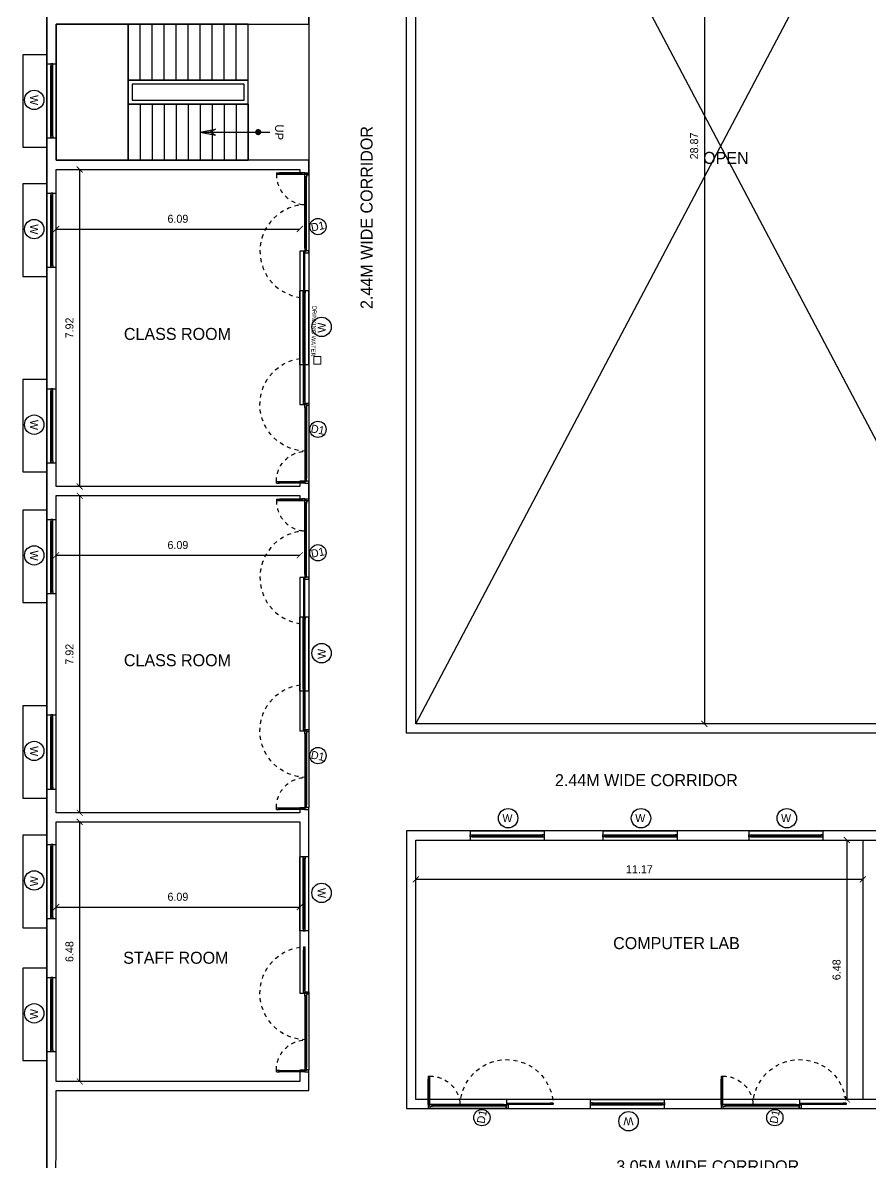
# Model space of a CAD drawing. Header units: metres. Extents: x 6102560 to 6120122, y -6664095 to -6659794.
# Drawn here: x 6102599.69 to 6102620.86, y -6659926.08 to -6659897.62 of the extents above; entities that cross this region are included whole.
import ezdxf

# ---------------------------------------------------------------- set-up
doc = ezdxf.new("R2010")
doc.units = ezdxf.units.M
doc.header["$LTSCALE"] = 500
doc.header["$MEASUREMENT"] = 0
for name, pattern in [('DASHED2', [0.375, 0.25, -0.125]), ('HIDDEN', [0.375, 0.25, -0.125]), ('PHANTOM2', [1.25, 0.625, -0.125, 0.125, -0.125, 0.125, -0.125])]:
    doc.linetypes.add(name, pattern=pattern)
doc.layers.get('0').update_dxf_attribs({"linetype": 'CONTINUOUS'})
doc.layers.get('Defpoints').update_dxf_attribs({"linetype": 'CONTINUOUS'})
for name, color, linetype in [('above', 250, 'DASHED2'), ('BLK_1_FLR_1_BLT_UP_AREA', 26, 'CONTINUOUS'), ('BLK_1_FLR_1_BLT_UP_AREA_DEDUCT', 26, 'CONTINUOUS'), ('BLK_1_FLR_1_CARPET_AREA', 10, 'CONTINUOUS'), ('BLK_1_FLR_1_CHAJJA', 6, 'CONTINUOUS'), ('BLK_1_FLR_1_REGULAR_ROOM_1', 117, 'CONTINUOUS'), ('BLK_1_LVL_1_BLDG_FOOT_PRINT', 1, 'CONTINUOUS'), ('DIM', 205, 'CONTINUOUS'), ('DOOR', 252, 'CONTINUOUS'), ('DOORTEXT', 13, 'CONTINUOUS'), ('ED', 30, 'CONTINUOUS'), ('FURN1', 252, 'CONTINUOUS'), ('FURNITURE', 252, 'CONTINUOUS'), ('FURNITURES', 252, 'CONTINUOUS'), ('TEXT', 4, 'CONTINUOUS'), ('W-SCH', 205, 'CONTINUOUS'), ('wall', 125, 'CONTINUOUS'), ('wall1', 125, 'CONTINUOUS'), ('WINDOWS', 252, 'CONTINUOUS')]:
    doc.layers.add(name, color=color, linetype=linetype)
doc.layers.add('BLK_1_FLR_0_DRINKING_WATER', color=7, linetype='CONTINUOUS', lineweight=5)
doc.styles.add('RM', font='GOTHIC.TTF')
doc.styles.add('S2', font='GOTHIC.TTF')
doc.styles.add('USA TEXT', font='GOTHIC.TTF')
doc.dimstyles.new('1-100-ED', dxfattribs={"dimtxt": 0.2, "dimasz": 0.15, "dimexe": 0.18, "dimexo": 0.0625, "dimgap": 0.15, "dimtad": 1, "dimzin": 0, "dimdsep": 46, "dimtxsty": 'USA TEXT', "dimblk": 'ARCHTICK', "dimcen": 0.1, "dimse1": 1, "dimse2": 1, "dimclrd": 256, "dimclrt": 256, "dimadec": 0, "dimazin": 0, "dimtfac": 1, "dimtofl": 0, "dimtmove": 0, "dimatfit": 3, "dimldrblk": 'ARCHTICK', "dimfxl": 0, "dimtolj": 1, "dimtzin": 0, "dimarcsym": 0})

# ---------------------------------------------------------------- blocks, each defined once
blk = doc.blocks.new('A$C62665808')
at = {"layer": 'FURNITURES', "color": 233}
for p, q in [((512, 100), (437, 100)), ((450, 62), (512, 62)), ((500, 78), (500, 84)), ((512, 84), (500, 84)), ((512, 78), (500, 78)), ((512, 84), (512, 100)), ((512, 62), (512, 78)), ((2288, 84), (2288, 100)), ((2288, 100), (2363, 100)), ((2288, 84), (2300, 84)), ((2288, 62), (2288, 78)), ((2288, 78), (2300, 78)), ((2350, 62), (2288, 62)), ((2300, 78), (2300, 84))]:
    blk.add_line(p, q, dxfattribs=at)
at = {"layer": 'FURNITURES', "color": 250}
for p, q in [((512, 100), (2288, 100)), ((512, 84), (2300, 84)), ((512, 78), (2300, 78)), ((512, 62), (2288, 62))]:
    blk.add_line(p, q, dxfattribs=at)
at = {"layer": 'FURNITURES', "color": 250, "linetype": 'HIDDEN', "ltscale": 0.5}
for centre, radius, start, end in [((437, 62), 1163, 359.9985, 178.1522), ((2350, 62), 750, 89.1025, 179.9987)]:
    blk.add_arc(centre, radius, start, end, dxfattribs=at)
at = {"layer": 'wall', "color": 7}
for p, q in [((2362, 812), (2362, 737)), ((2399, 812), (2362, 812)), ((2377, 737), (2362, 737)), ((2362, 737), (2363, 175)), ((2378, 175), (2377, 750)), ((2384, 750), (2377, 750)), ((2377, 737), (2377, 750)), ((2384, 175), (2384, 750)), ((2384, 737), (2384, 750)), ((2399, 737), (2384, 737)), ((2399, 812), (2399, 737)), ((2400, 175), (2399, 737)), ((-725, 137), (-650, 137)), ((-725, 137), (-725, 100)), ((-725, 100), (-650, 100)), ((363, 122), (-662, 122)), ((-662, 122), (-662, 116)), ((-650, 122), (-662, 122)), ((363, 116), (-662, 116)), ((-650, 116), (-662, 116)), ((-650, 137), (-650, 122)), ((363, 137), (-650, 137)), ((-650, 116), (-650, 100)), ((-650, 100), (363, 100)), ((437, 137), (363, 137)), ((363, 137), (363, 122)), ((363, 122), (375, 122)), ((363, 116), (363, 100)), ((363, 116), (375, 116)), ((363, 100), (437, 100)), ((375, 122), (375, 116)), ((437, 137), (437, 100)), ((437, 62), (437, 100)), ((437, 62), (450, 62)), ((2363, 62), (2350, 62)), ((2378, 175), (2363, 175)), ((2363, 175), (2363, 100)), ((2363, 62), (2363, 100)), ((2400, 100), (2363, 100)), ((2378, 175), (2378, 162)), ((2384, 162), (2378, 162)), ((2400, 175), (2384, 175)), ((2384, 175), (2384, 162)), ((2400, 100), (2400, 175))]:
    blk.add_line(p, q, dxfattribs=at)
for points in [[(437, 100), (400, 100), (400, 0), (450, 0), (450, 62)], [(2363, 100), (2400, 100), (2400, 0), (2350, 0), (2350, 62)]]:
    blk.add_lwpolyline(points, dxfattribs=at)
blk = doc.blocks.new('_ArchTick')
at = {"color": 0, "linetype": 'ByBlock', "const_width": 0.15}
blk.add_lwpolyline([(-0.5, -0.5), (0.5, 0.5)], dxfattribs=at)
blk = doc.blocks.new('*D89')
at = {"layer": 'Defpoints', "color": 0}
for p in [(6102600.52, -6659902.235), (6102606.609, -6659902.235), (6102606.609, -6659902.772)]:
    blk.add_point(p, dxfattribs=at)
at = {"layer": 'ED', "linetype": 'PHANTOM2', "lineweight": -2}
blk.add_line((6102600.52, -6659902.772), (6102606.609, -6659902.772), dxfattribs=at)
at = {"layer": 'ED', "lineweight": -2, "xscale": 0.15, "yscale": 0.15, "zscale": 0.15, "rotation": 180}
blk.add_blockref('_ArchTick', (6102600.52, -6659902.772), dxfattribs=at)
at = {"layer": 'ED', "lineweight": -2, "xscale": 0.15, "yscale": 0.15, "zscale": 0.15}
blk.add_blockref('_ArchTick', (6102606.609, -6659902.772), dxfattribs=at)
at = {"layer": 'ED', "insert": (6102603.565, -6659902.517), "char_height": 0.2, "attachment_point": 5, "style": 'USA TEXT'}
blk.add_mtext('\\A1;6.09', dxfattribs=at)
blk = doc.blocks.new('*D90')
at = {"layer": 'Defpoints', "color": 0}
for p in [(6102600.52, -6659901.283), (6102601.111, -6659901.283), (6102600.519, -6659909.202)]:
    blk.add_point(p, dxfattribs=at)
at = {"layer": 'ED', "linetype": 'PHANTOM2', "lineweight": -2}
blk.add_line((6102601.111, -6659909.202), (6102601.111, -6659901.283), dxfattribs=at)
at = {"layer": 'ED', "lineweight": -2, "xscale": 0.15, "yscale": 0.15, "zscale": 0.15}
for p, rotation in [((6102601.111, -6659901.283), 90), ((6102601.111, -6659909.202), 270)]:
    blk.add_blockref('_ArchTick', p, dxfattribs=dict(at, rotation=rotation))
at = {"layer": 'ED', "insert": (6102600.856, -6659905.243), "char_height": 0.2, "attachment_point": 5, "rotation": 90, "style": 'USA TEXT'}
blk.add_mtext('\\A1;7.92', dxfattribs=at)
blk = doc.blocks.new('*D91')
at = {"layer": 'Defpoints', "color": 0}
for p in [(6102600.52, -6659910.385), (6102606.609, -6659910.385), (6102606.609, -6659910.922)]:
    blk.add_point(p, dxfattribs=at)
at = {"layer": 'ED', "linetype": 'PHANTOM2', "lineweight": -2}
blk.add_line((6102600.52, -6659910.922), (6102606.609, -6659910.922), dxfattribs=at)
at = {"layer": 'ED', "lineweight": -2, "xscale": 0.15, "yscale": 0.15, "zscale": 0.15, "rotation": 180}
blk.add_blockref('_ArchTick', (6102600.52, -6659910.922), dxfattribs=at)
at = {"layer": 'ED', "lineweight": -2, "xscale": 0.15, "yscale": 0.15, "zscale": 0.15}
blk.add_blockref('_ArchTick', (6102606.609, -6659910.922), dxfattribs=at)
at = {"layer": 'ED', "insert": (6102603.565, -6659910.667), "char_height": 0.2, "attachment_point": 5, "style": 'USA TEXT'}
blk.add_mtext('\\A1;6.09', dxfattribs=at)
blk = doc.blocks.new('*D92')
at = {"layer": 'Defpoints', "color": 0}
for p in [(6102600.52, -6659909.433), (6102601.111, -6659909.433), (6102600.519, -6659917.352)]:
    blk.add_point(p, dxfattribs=at)
at = {"layer": 'ED', "linetype": 'PHANTOM2', "lineweight": -2}
blk.add_line((6102601.111, -6659917.352), (6102601.111, -6659909.433), dxfattribs=at)
at = {"layer": 'ED', "lineweight": -2, "xscale": 0.15, "yscale": 0.15, "zscale": 0.15}
for p, rotation in [((6102601.111, -6659909.433), 90), ((6102601.111, -6659917.352), 270)]:
    blk.add_blockref('_ArchTick', p, dxfattribs=dict(at, rotation=rotation))
at = {"layer": 'ED', "insert": (6102600.856, -6659913.393), "char_height": 0.2, "attachment_point": 5, "rotation": 90, "style": 'USA TEXT'}
blk.add_mtext('\\A1;7.92', dxfattribs=at)
blk = doc.blocks.new('*D97')
at = {"layer": 'Defpoints', "color": 0}
for p in [(6102600.52, -6659919.171), (6102606.609, -6659919.171), (6102606.609, -6659919.708)]:
    blk.add_point(p, dxfattribs=at)
at = {"layer": 'ED', "linetype": 'PHANTOM2', "lineweight": -2}
blk.add_line((6102600.52, -6659919.708), (6102606.609, -6659919.708), dxfattribs=at)
at = {"layer": 'ED', "lineweight": -2, "xscale": 0.15, "yscale": 0.15, "zscale": 0.15, "rotation": 180}
blk.add_blockref('_ArchTick', (6102600.52, -6659919.708), dxfattribs=at)
at = {"layer": 'ED', "lineweight": -2, "xscale": 0.15, "yscale": 0.15, "zscale": 0.15}
blk.add_blockref('_ArchTick', (6102606.609, -6659919.708), dxfattribs=at)
at = {"layer": 'ED', "insert": (6102603.565, -6659919.453), "char_height": 0.2, "attachment_point": 5, "style": 'USA TEXT'}
blk.add_mtext('\\A1;6.09', dxfattribs=at)
blk = doc.blocks.new('*D98')
at = {"layer": 'Defpoints', "color": 0}
for p in [(6102600.519, -6659917.582), (6102601.111, -6659917.582), (6102600.519, -6659924.062)]:
    blk.add_point(p, dxfattribs=at)
at = {"layer": 'ED', "linetype": 'PHANTOM2', "lineweight": -2}
blk.add_line((6102601.111, -6659924.062), (6102601.111, -6659917.582), dxfattribs=at)
at = {"layer": 'ED', "lineweight": -2, "xscale": 0.15, "yscale": 0.15, "zscale": 0.15}
for p, rotation in [((6102601.111, -6659917.582), 90), ((6102601.111, -6659924.062), 270)]:
    blk.add_blockref('_ArchTick', p, dxfattribs=dict(at, rotation=rotation))
at = {"layer": 'ED', "insert": (6102600.856, -6659920.822), "char_height": 0.2, "attachment_point": 5, "rotation": 90, "style": 'USA TEXT'}
blk.add_mtext('\\A1;6.48', dxfattribs=at)
blk = doc.blocks.new('*D99')
at = {"layer": 'Defpoints', "color": 0}
for p in [(6102609.509, -6659918.424), (6102620.683, -6659918.424), (6102620.683, -6659919.016)]:
    blk.add_point(p, dxfattribs=at)
at = {"layer": 'ED', "linetype": 'PHANTOM2', "lineweight": -2}
blk.add_line((6102609.509, -6659919.016), (6102620.683, -6659919.016), dxfattribs=at)
at = {"layer": 'ED', "lineweight": -2, "xscale": 0.15, "yscale": 0.15, "zscale": 0.15, "rotation": 180}
blk.add_blockref('_ArchTick', (6102609.509, -6659919.016), dxfattribs=at)
at = {"layer": 'ED', "lineweight": -2, "xscale": 0.15, "yscale": 0.15, "zscale": 0.15}
blk.add_blockref('_ArchTick', (6102620.683, -6659919.016), dxfattribs=at)
at = {"layer": 'ED', "insert": (6102615.096, -6659918.764), "char_height": 0.2, "attachment_point": 5, "style": 'USA TEXT'}
blk.add_mtext('\\A1;11.17', dxfattribs=at)
blk = doc.blocks.new('*D111')
at = {"layer": 'Defpoints', "color": 0}
for p in [(6102620.815, -6659918.035), (6102620.278, -6659924.514), (6102620.815, -6659924.514)]:
    blk.add_point(p, dxfattribs=at)
at = {"layer": 'ED', "linetype": 'PHANTOM2', "lineweight": -2}
blk.add_line((6102620.278, -6659918.035), (6102620.278, -6659924.514), dxfattribs=at)
at = {"layer": 'ED', "lineweight": -2, "xscale": 0.15, "yscale": 0.15, "zscale": 0.15}
for p, rotation in [((6102620.278, -6659918.035), 90), ((6102620.278, -6659924.514), 270)]:
    blk.add_blockref('_ArchTick', p, dxfattribs=dict(at, rotation=rotation))
at = {"layer": 'ED', "insert": (6102620.023, -6659921.275), "char_height": 0.2, "attachment_point": 5, "rotation": 90, "style": 'USA TEXT'}
blk.add_mtext('\\A1;6.48', dxfattribs=at)
blk = doc.blocks.new('*D146')
at = {"linetype": 'PHANTOM2', "lineweight": -2}
blk.add_line((6102616.721, -6659886.26), (6102616.721, -6659915.134), dxfattribs=at)
at = {"layer": 'Defpoints', "color": 0}
for p in [(6102616.71, -6659886.26), (6102616.71, -6659915.134), (6102616.721, -6659915.134)]:
    blk.add_point(p, dxfattribs=at)
at = {"lineweight": -2, "xscale": 0.15, "yscale": 0.15, "zscale": 0.15}
for p, rotation in [((6102616.721, -6659886.26), 90), ((6102616.721, -6659915.134), 270)]:
    blk.add_blockref('_ArchTick', p, dxfattribs=dict(at, rotation=rotation))
at = {"insert": (6102616.466, -6659900.697), "char_height": 0.2, "attachment_point": 5, "rotation": 90, "style": 'USA TEXT'}
blk.add_mtext('\\A1;28.87', dxfattribs=at)

msp = doc.modelspace()

# ---------------------------------------------------------------- hatches: boundary and pattern name
at = {"layer": 'DIM'}
h = msp.add_hatch(color=256, dxfattribs=at)
h.paths.add_polyline_path([(6102604.40055, -6659900.29663), (6102604.40053, -6659900.33748), (6102604.5042, -6659900.27604)])
h.paths.add_polyline_path([(6102604.14497, -6659900.3474), (6102604.14496, -6659900.35249), (6102604.37496, -6659900.35263), (6102604.40053, -6659900.33748), (6102604.40055, -6659900.29663)])
h.paths.add_polyline_path([(6102604.14496, -6659900.35249), (6102604.14496, -6659900.35758), (6102604.40048, -6659900.40866), (6102604.40051, -6659900.36781), (6102604.37496, -6659900.35263)])
h.paths.add_polyline_path([(6102604.14496, -6659900.35758), (6102604.14496, -6659900.35249), (6102604.11941, -6659900.35247)])
h.paths.add_polyline_path([(6102604.11941, -6659900.35247), (6102604.14496, -6659900.35249), (6102604.14497, -6659900.3474)])
h.paths.add_polyline_path([(6102604.50411, -6659900.42938), (6102604.40051, -6659900.36781), (6102604.40048, -6659900.40866)])

# ---------------------------------------------------------------- linework, layer by layer
for p, q in [((6102606.83941, -6659886.2625), (6102606.83949, -6659917.21965)), ((6102602.31941, -6659899.6525), (6102602.31941, -6659901.0525)), ((6102602.61941, -6659899.6525), (6102602.61941, -6659901.0525)), ((6102602.91941, -6659899.6525), (6102602.91941, -6659901.0525)), ((6102603.21941, -6659899.6525), (6102603.21941, -6659901.0525)), ((6102603.51941, -6659899.6525), (6102603.51941, -6659901.0525)), ((6102603.81941, -6659899.6525), (6102603.81941, -6659901.0525)), ((6102604.11941, -6659899.6525), (6102604.11941, -6659901.0525)), ((6102604.41941, -6659899.6525), (6102604.41941, -6659901.0525)), ((6102604.71941, -6659899.6525), (6102604.71941, -6659901.0525)), ((6102605.01941, -6659899.6525), (6102605.01941, -6659901.0525)), ((6102605.31941, -6659899.6525), (6102605.31941, -6659901.0525))]:
    msp.add_line(p, q)
at = {"linetype": 'HIDDEN', "ltscale": 500}
for p, q in [((6102602.31941, -6659899.0525), (6102602.31941, -6659897.6525)), ((6102602.61941, -6659899.0525), (6102602.61941, -6659897.6525)), ((6102602.91941, -6659899.0525), (6102602.91941, -6659897.6525)), ((6102603.21941, -6659899.0525), (6102603.21941, -6659897.6525)), ((6102603.51941, -6659899.0525), (6102603.51941, -6659897.6525))]:
    msp.add_line(p, q, dxfattribs=at)
at = {"linetype": 'HIDDEN', "ltscale": 0.5}
for p, q in [((6102603.81941, -6659899.0525), (6102603.81941, -6659897.6525)), ((6102604.11941, -6659899.0525), (6102604.11941, -6659897.6525)), ((6102604.41941, -6659899.0525), (6102604.41941, -6659897.6525)), ((6102604.71941, -6659899.0525), (6102604.71941, -6659897.6525)), ((6102605.01941, -6659899.0525), (6102605.01941, -6659897.6525)), ((6102605.31941, -6659899.0525), (6102605.31941, -6659897.6525))]:
    msp.add_line(p, q, dxfattribs=at)
at = {"color": 15}
for points in [[(6102609.27941, -6659915.3645), (6102609.27941, -6659886.0325), (6102624.97821, -6659886.0325), (6102624.97821, -6659915.3645)], [(6102609.50941, -6659918.03443), (6102624.74821, -6659918.03446), (6102624.74821, -6659924.51453), (6102609.50941, -6659924.5145)]]:
    msp.add_lwpolyline(points, close=True, dxfattribs=at)
at = {"linetype": 'PHANTOM2', "ltscale": 500}
for points in [[(6102609.50941, -6659915.1345), (6102624.74821, -6659886.2625)], [(6102624.74821, -6659915.1345), (6102609.50941, -6659886.2625)]]:
    msp.add_lwpolyline(points, dxfattribs=at)
at = {"color": 15, "linetype": 'Continuous'}
msp.add_lwpolyline([(6102609.50941, -6659886.2625), (6102624.74821, -6659886.2625), (6102624.74821, -6659915.1345), (6102609.50941, -6659915.1345)], close=True, dxfattribs=at)
at = {"color": 15}
msp.add_lwpolyline([(6102600.51915, -6659927.79245), (6102600.51941, -6659924.2925), (6102606.83941, -6659924.2925), (6102606.83941, -6659923.78724), (6102606.60941, -6659923.78724), (6102606.60941, -6659924.0625), (6102600.51941, -6659924.06225), (6102600.51941, -6659917.5825), (6102606.60964, -6659917.58539), (6102606.60965, -6659921.86218), (6102606.83941, -6659921.86218), (6102606.83941, -6659917.21965), (6102606.60941, -6659917.23207), (6102606.60941, -6659917.3525), (6102600.51941, -6659917.3525), (6102600.51941, -6659909.4325), (6102606.60941, -6659909.4325), (6102606.60941, -6659909.55274), (6102606.83941, -6659909.55273), (6102606.83941, -6659909.06965), (6102606.60941, -6659909.06965), (6102606.60941, -6659909.2025), (6102600.51941, -6659909.2025), (6102600.51941, -6659901.2825), (6102606.60941, -6659901.2825), (6102606.60958, -6659901.40274), (6102606.83938, -6659901.40274), (6102606.83938, -6659901.05249), (6102600.51941, -6659901.05249), (6102600.51941, -6659897.6525), (6102606.83941, -6659897.6525), (6102606.83941, -6659896.10454)], dxfattribs=at)
at = {"linetype": 'Continuous'}
for points in [[(6102600.51941, -6659901.0525), (6102602.31925, -6659901.0525), (6102602.31925, -6659897.6525), (6102600.51941, -6659897.6525)], [(6102605.31941, -6659899.05222), (6102605.31908, -6659897.65166), (6102602.31925, -6659897.65194), (6102602.31957, -6659899.0525)], [(6102605.31973, -6659899.05222), (6102605.31941, -6659897.65166), (6102602.31957, -6659897.65194), (6102602.31989, -6659899.0525)], [(6102605.31941, -6659901.0525), (6102605.31908, -6659899.65194), (6102602.31925, -6659899.65222), (6102602.31957, -6659901.05277)]]:
    msp.add_lwpolyline(points, close=True, dxfattribs=at)
for points in [[(6102602.31941, -6659899.6525), (6102605.31941, -6659899.6525), (6102605.31941, -6659899.0525), (6102602.31941, -6659899.0525)], [(6102602.41941, -6659899.5525), (6102605.21941, -6659899.5525), (6102605.21941, -6659899.1525), (6102602.41941, -6659899.1525)]]:
    msp.add_lwpolyline(points, close=True)
at = {"color": 3, "linetype": 'Continuous'}
msp.add_lwpolyline([(6102616.82941, -6659918.0345), (6102616.82941, -6659918.03443), (6102620.68341, -6659918.03443), (6102620.68341, -6659924.51456), (6102620.68341, -6659924.51456), (6102620.68341, -6659924.51456), (6102620.68341, -6659924.51456), (6102620.68341, -6659924.51453), (6102620.68341, -6659924.51456), (6102620.68341, -6659924.51453), (6102620.68341, -6659924.51456), (6102620.68341, -6659924.51456), (6102619.09884, -6659924.5145), (6102619.09884, -6659924.68205), (6102619.08635, -6659924.68205), (6102619.08635, -6659924.7445), (6102617.18627, -6659924.7445), (6102617.18627, -6659924.68205), (6102617.17374, -6659924.68205), (6102617.17382, -6659924.5145), (6102616.82941, -6659924.51456), (6102616.82941, -6659924.51456), (6102616.82941, -6659924.51456), (6102616.82941, -6659924.51456), (6102616.82941, -6659924.51456), (6102616.82941, -6659924.51456), (6102616.82941, -6659924.51453), (6102616.16158, -6659924.51453), (6102616.16158, -6659924.5145), (6102616.14909, -6659924.5145), (6102616.14909, -6659924.5145), (6102611.77884, -6659924.5145), (6102611.77884, -6659924.68205), (6102611.76635, -6659924.68205), (6102611.76635, -6659924.7445), (6102609.86627, -6659924.7445), (6102609.86627, -6659924.68205), (6102609.85374, -6659924.68205), (6102609.85382, -6659924.5145), (6102609.50941, -6659924.51456), (6102609.50941, -6659918.03443)], close=True, dxfattribs=at)
at = {"layer": 'above'}
for points in [[(6102600.28937, -6659898.41738), (6102599.68937, -6659898.41737), (6102599.68932, -6659900.72769), (6102600.28921, -6659900.72769)], [(6102600.28929, -6659901.64477), (6102599.68929, -6659901.64477), (6102599.68924, -6659903.95509), (6102600.28914, -6659903.95508)], [(6102600.28942, -6659906.52993), (6102599.68942, -6659906.52992), (6102599.68937, -6659908.84024), (6102600.28927, -6659908.84024)], [(6102600.28929, -6659909.79477), (6102599.68929, -6659909.79477), (6102599.68924, -6659912.10509), (6102600.28914, -6659912.10508)], [(6102600.28942, -6659914.67993), (6102599.68942, -6659914.67992), (6102599.68937, -6659916.99024), (6102600.28927, -6659916.99024)], [(6102600.28929, -6659917.91536), (6102599.68929, -6659917.91535), (6102599.68924, -6659920.22567), (6102600.28914, -6659920.22567)], [(6102600.28942, -6659921.23503), (6102599.68942, -6659921.23502), (6102599.68937, -6659923.54534), (6102600.28927, -6659923.54533)]]:
    msp.add_lwpolyline(points, dxfattribs=at)
at = {"layer": 'BLK_1_FLR_0_DRINKING_WATER'}
msp.add_lwpolyline([(6102607.13321, -6659905.9534), (6102606.9614, -6659905.9534), (6102606.9614, -6659906.15145), (6102607.13321, -6659906.15145)], close=True, dxfattribs=at)
at = {"layer": 'BLK_1_FLR_1_BLT_UP_AREA', "color": 26, "linetype": 'Continuous'}
msp.add_lwpolyline([(6102600.28941, -6659877.0425), (6102633.96941, -6659877.0425), (6102633.96941, -6659934.3425), (6102600.28941, -6659934.3425)], close=True, dxfattribs=at)
at = {"layer": 'BLK_1_FLR_1_BLT_UP_AREA_DEDUCT', "color": 26, "linetype": 'Continuous'}
msp.add_lwpolyline([(6102609.50941, -6659886.2625), (6102624.74821, -6659886.2625), (6102624.74821, -6659915.1345), (6102609.50941, -6659915.1345)], close=True, dxfattribs=at)
at = {"layer": 'BLK_1_FLR_1_CARPET_AREA', "color": 15}
msp.add_lwpolyline([(6102624.97821, -6659924.7445), (6102624.97821, -6659917.8045), (6102609.27941, -6659917.8045), (6102609.27941, -6659924.7445), (6102624.97821, -6659924.7445)], dxfattribs=at)
at = {"layer": 'BLK_1_FLR_1_CHAJJA', "linetype": 'Continuous'}
for points in [[(6102600.28944, -6659898.41738), (6102599.68948, -6659898.41737), (6102599.68953, -6659900.72769), (6102600.28933, -6659900.72769)], [(6102600.28937, -6659901.64477), (6102599.68941, -6659901.64477), (6102599.68945, -6659903.95509), (6102600.28925, -6659903.95508)], [(6102600.2895, -6659906.52993), (6102599.68953, -6659906.52992), (6102599.68958, -6659908.84024), (6102600.28938, -6659908.84024)], [(6102600.28937, -6659909.79477), (6102599.68941, -6659909.79477), (6102599.68945, -6659912.10509), (6102600.28925, -6659912.10508)], [(6102600.2895, -6659914.67993), (6102599.68953, -6659914.67992), (6102599.68958, -6659916.99024), (6102600.28938, -6659916.99024)], [(6102600.28937, -6659917.91536), (6102599.68941, -6659917.91535), (6102599.68945, -6659920.22567), (6102600.28925, -6659920.22567)], [(6102600.2895, -6659921.23503), (6102599.68953, -6659921.23502), (6102599.68958, -6659923.54534), (6102600.28938, -6659923.54533)]]:
    msp.add_lwpolyline(points, close=True, dxfattribs=at)
at = {"layer": 'BLK_1_FLR_1_REGULAR_ROOM_1', "color": 3, "linetype": 'Continuous'}
for points in [[(6102606.83941, -6659909.06965), (6102606.77696, -6659909.06965), (6102606.77696, -6659909.08214), (6102606.60941, -6659909.08207), (6102606.60941, -6659909.2025), (6102600.51941, -6659909.2025), (6102600.51941, -6659901.2825), (6102606.60941, -6659901.2825), (6102606.60941, -6659901.40274), (6102606.77696, -6659901.40273), (6102606.77696, -6659901.41515), (6102606.83941, -6659901.41515), (6102606.83947, -6659903.31523), (6102606.77702, -6659903.31523), (6102606.77702, -6659903.32772), (6102606.60941, -6659903.32772), (6102606.60941, -6659907.15708), (6102606.77696, -6659907.15708), (6102606.77696, -6659907.16957), (6102606.83941, -6659907.16957), (6102606.83941, -6659909.06965)], [(6102606.83941, -6659917.21965), (6102606.77696, -6659917.21965), (6102606.77696, -6659917.23214), (6102606.60941, -6659917.23207), (6102606.60941, -6659917.3525), (6102600.51941, -6659917.3525), (6102600.51941, -6659909.4325), (6102606.60941, -6659909.4325), (6102606.60941, -6659909.55274), (6102606.77696, -6659909.55273), (6102606.77696, -6659909.56515), (6102606.83941, -6659909.56515), (6102606.83947, -6659911.46523), (6102606.77702, -6659911.46523), (6102606.77702, -6659911.47772), (6102606.60941, -6659911.47772), (6102606.60941, -6659915.30708), (6102606.77696, -6659915.30708), (6102606.77696, -6659915.31957), (6102606.83941, -6659915.31957), (6102606.83941, -6659917.21965)], [(6102606.83941, -6659923.77475), (6102606.77696, -6659923.77475), (6102606.77696, -6659923.78724), (6102606.60941, -6659923.78716), (6102606.60941, -6659924.0625), (6102600.51941, -6659924.0625), (6102600.51968, -6659917.5825), (6102606.60968, -6659917.5825), (6102606.60968, -6659917.5825), (6102606.60967, -6659917.58249), (6102606.60968, -6659917.5825), (6102606.60965, -6659917.5825), (6102606.60944, -6659918.02032), (6102606.60941, -6659918.02033), (6102606.60941, -6659918.03282), (6102606.60941, -6659918.03282), (6102606.60941, -6659921.86218), (6102606.77696, -6659921.86218), (6102606.77696, -6659921.87467), (6102606.83941, -6659921.87467), (6102606.83941, -6659923.77475)]]:
    msp.add_lwpolyline(points, close=True, dxfattribs=at)
at = {"layer": 'BLK_1_LVL_1_BLDG_FOOT_PRINT', "ltscale": 400}
msp.add_lwpolyline([(6102600.28941, -6659877.0425), (6102633.96941, -6659877.0425), (6102633.96941, -6659934.3425), (6102600.28941, -6659934.3425)], close=True, dxfattribs=at)
at = {"layer": 'DIM', "const_width": 0.07667}
msp.add_lwpolyline([(6102605.57093, -6659900.38997, 1), (6102605.57098, -6659900.3133, 1)], format="xyb", close=True, dxfattribs=at)
at = {"layer": 'DOOR'}
for p, q in [((6102604.11941, -6659900.3525), (6102604.5042, -6659900.27607)), ((6102604.11941, -6659900.3525), (6102605.85916, -6659900.3515)), ((6102604.11941, -6659900.3525), (6102604.50411, -6659900.4294)), ((6102604.5042, -6659900.27607), (6102604.37496, -6659900.35266)), ((6102604.50411, -6659900.4294), (6102604.37496, -6659900.35266))]:
    msp.add_line(p, q, dxfattribs=at)
at = {"layer": 'FURN1'}
for points in [[(6102600.38647, -6659898.64738), (6102600.38648, -6659898.69738), (6102600.43648, -6659898.69737), (6102600.43647, -6659898.64737)], [(6102600.38648, -6659898.648), (6102600.38648, -6659898.698), (6102600.43648, -6659898.698), (6102600.43648, -6659898.648)], [(6102600.38651, -6659900.49706), (6102600.38651, -6659900.44706), (6102600.43651, -6659900.44706), (6102600.43651, -6659900.49706)], [(6102600.38651, -6659900.49769), (6102600.38651, -6659900.44769), (6102600.43651, -6659900.44768), (6102600.43651, -6659900.49768)], [(6102600.3864, -6659901.87477), (6102600.3864, -6659901.92477), (6102600.4364, -6659901.92477), (6102600.4364, -6659901.87477)], [(6102600.3864, -6659901.87539), (6102600.3864, -6659901.92539), (6102600.4364, -6659901.92539), (6102600.4364, -6659901.87539)], [(6102600.38644, -6659903.72445), (6102600.38643, -6659903.67445), (6102600.43643, -6659903.67445), (6102600.43644, -6659903.72445)], [(6102600.38643, -6659903.72508), (6102600.38643, -6659903.67508), (6102600.43643, -6659903.67508), (6102600.43643, -6659903.72508)], [(6102606.74234, -6659904.31735), (6102606.74234, -6659904.36735), (6102606.69234, -6659904.36735), (6102606.69234, -6659904.31735)], [(6102606.74234, -6659904.31797), (6102606.74234, -6659904.36797), (6102606.69234, -6659904.36797), (6102606.69234, -6659904.31797)], [(6102606.7423, -6659906.16703), (6102606.74231, -6659906.11703), (6102606.69231, -6659906.11703), (6102606.6923, -6659906.16703)], [(6102606.74231, -6659906.16766), (6102606.74231, -6659906.11766), (6102606.69231, -6659906.11766), (6102606.69231, -6659906.16766)], [(6102600.38653, -6659906.75992), (6102600.38653, -6659906.80992), (6102600.43653, -6659906.80992), (6102600.43653, -6659906.75992)], [(6102600.38653, -6659906.76055), (6102600.38653, -6659906.81055), (6102600.43653, -6659906.81055), (6102600.43653, -6659906.76055)], [(6102600.38656, -6659908.60961), (6102600.38656, -6659908.55961), (6102600.43656, -6659908.55961), (6102600.43656, -6659908.60961)], [(6102600.38656, -6659908.61023), (6102600.38656, -6659908.56023), (6102600.43656, -6659908.56023), (6102600.43656, -6659908.61023)], [(6102600.3864, -6659910.02477), (6102600.3864, -6659910.07477), (6102600.4364, -6659910.07477), (6102600.4364, -6659910.02477)], [(6102600.3864, -6659910.02539), (6102600.3864, -6659910.07539), (6102600.4364, -6659910.07539), (6102600.4364, -6659910.02539)], [(6102600.38644, -6659911.87445), (6102600.38643, -6659911.82445), (6102600.43643, -6659911.82445), (6102600.43644, -6659911.87445)], [(6102600.38643, -6659911.87508), (6102600.38643, -6659911.82508), (6102600.43643, -6659911.82508), (6102600.43643, -6659911.87508)], [(6102606.74234, -6659912.46735), (6102606.74234, -6659912.51735), (6102606.69234, -6659912.51735), (6102606.69234, -6659912.46735)], [(6102606.74234, -6659912.46797), (6102606.74234, -6659912.51797), (6102606.69234, -6659912.51797), (6102606.69234, -6659912.46797)], [(6102606.7423, -6659914.31703), (6102606.74231, -6659914.26703), (6102606.69231, -6659914.26703), (6102606.6923, -6659914.31703)], [(6102606.74231, -6659914.31766), (6102606.74231, -6659914.26766), (6102606.69231, -6659914.26766), (6102606.69231, -6659914.31766)], [(6102600.38653, -6659914.90992), (6102600.38653, -6659914.95992), (6102600.43653, -6659914.95992), (6102600.43653, -6659914.90992)], [(6102600.38653, -6659914.91055), (6102600.38653, -6659914.96055), (6102600.43653, -6659914.96055), (6102600.43653, -6659914.91055)], [(6102600.38656, -6659916.75961), (6102600.38656, -6659916.70961), (6102600.43656, -6659916.70961), (6102600.43656, -6659916.75961)], [(6102600.38656, -6659916.76023), (6102600.38656, -6659916.71023), (6102600.43656, -6659916.71023), (6102600.43656, -6659916.76023)], [(6102610.86657, -6659917.90162), (6102610.91657, -6659917.90162), (6102610.91657, -6659917.95162), (6102610.86657, -6659917.95162)], [(6102610.8672, -6659917.90162), (6102610.9172, -6659917.90162), (6102610.9172, -6659917.95162), (6102610.8672, -6659917.95162)], [(6102612.71626, -6659917.90159), (6102612.66626, -6659917.90159), (6102612.66626, -6659917.95159), (6102612.71626, -6659917.95159)], [(6102612.71688, -6659917.90158), (6102612.66688, -6659917.90159), (6102612.66688, -6659917.95159), (6102612.71688, -6659917.95158)], [(6102614.18624, -6659917.90149), (6102614.23624, -6659917.90149), (6102614.23624, -6659917.95149), (6102614.18624, -6659917.95149)], [(6102614.18686, -6659917.90149), (6102614.23686, -6659917.90149), (6102614.23687, -6659917.95149), (6102614.18687, -6659917.95149)], [(6102616.03592, -6659917.90146), (6102615.98592, -6659917.90146), (6102615.98593, -6659917.95146), (6102616.03593, -6659917.95146)], [(6102616.03655, -6659917.90146), (6102615.98655, -6659917.90146), (6102615.98655, -6659917.95146), (6102616.03655, -6659917.95146)], [(6102617.82975, -6659917.9016), (6102617.87975, -6659917.9016), (6102617.87975, -6659917.9516), (6102617.82975, -6659917.9516)], [(6102617.83037, -6659917.9016), (6102617.88037, -6659917.9016), (6102617.88037, -6659917.9516), (6102617.83037, -6659917.9516)], [(6102619.67943, -6659917.90157), (6102619.62943, -6659917.90157), (6102619.62943, -6659917.95157), (6102619.67943, -6659917.95157)], [(6102619.68006, -6659917.90156), (6102619.63006, -6659917.90157), (6102619.63006, -6659917.95157), (6102619.68006, -6659917.95156)], [(6102600.3864, -6659918.14536), (6102600.3864, -6659918.19536), (6102600.4364, -6659918.19535), (6102600.4364, -6659918.14535)], [(6102600.3864, -6659918.14598), (6102600.3864, -6659918.19598), (6102600.4364, -6659918.19598), (6102600.4364, -6659918.14598)], [(6102606.74234, -6659918.45598), (6102606.74234, -6659918.50598), (6102606.69234, -6659918.50597), (6102606.69234, -6659918.45597)], [(6102606.74234, -6659918.4566), (6102606.74234, -6659918.5066), (6102606.69234, -6659918.5066), (6102606.69234, -6659918.4566)], [(6102600.38644, -6659919.99504), (6102600.38643, -6659919.94504), (6102600.43643, -6659919.94504), (6102600.43644, -6659919.99504)], [(6102600.38643, -6659919.99567), (6102600.38643, -6659919.94567), (6102600.43643, -6659919.94566), (6102600.43643, -6659919.99566)], [(6102606.7423, -6659920.30566), (6102606.74231, -6659920.25566), (6102606.69231, -6659920.25566), (6102606.6923, -6659920.30566)], [(6102606.74231, -6659920.30629), (6102606.74231, -6659920.25629), (6102606.69231, -6659920.25628), (6102606.69231, -6659920.30628)], [(6102600.38653, -6659921.46502), (6102600.38653, -6659921.51502), (6102600.43653, -6659921.51502), (6102600.43653, -6659921.46502)], [(6102600.38653, -6659921.46565), (6102600.38653, -6659921.51565), (6102600.43653, -6659921.51564), (6102600.43653, -6659921.46564)], [(6102600.38656, -6659923.31471), (6102600.38656, -6659923.26471), (6102600.43656, -6659923.26471), (6102600.43656, -6659923.31471)], [(6102600.38656, -6659923.31533), (6102600.38656, -6659923.26533), (6102600.43656, -6659923.26533), (6102600.43656, -6659923.31533)], [(6102613.87562, -6659924.6474), (6102613.92562, -6659924.6474), (6102613.92562, -6659924.5974), (6102613.87562, -6659924.5974)], [(6102613.87624, -6659924.64739), (6102613.92624, -6659924.6474), (6102613.92625, -6659924.5974), (6102613.87625, -6659924.59739)], [(6102615.7253, -6659924.64743), (6102615.6753, -6659924.64743), (6102615.67531, -6659924.59743), (6102615.72531, -6659924.59743)], [(6102615.72593, -6659924.64743), (6102615.67593, -6659924.64743), (6102615.67593, -6659924.59743), (6102615.72593, -6659924.59743)]]:
    msp.add_lwpolyline(points, close=True, dxfattribs=at)
at = {"layer": 'FURNITURE', "linetype": 'HIDDEN', "ltscale": 0.2}
for p, q in [((6102600.38654, -6659900.44706), (6102600.38648, -6659898.69738)), ((6102600.43651, -6659900.44768), (6102600.43648, -6659898.698)), ((6102600.38647, -6659903.67445), (6102600.3864, -6659901.92477)), ((6102600.43643, -6659903.67508), (6102600.43641, -6659901.92539)), ((6102606.69231, -6659906.11766), (6102606.69233, -6659904.36797)), ((6102606.74227, -6659906.11703), (6102606.74234, -6659904.36735)), ((6102600.3866, -6659908.55961), (6102600.38653, -6659906.80992)), ((6102600.43656, -6659908.56023), (6102600.43653, -6659906.81055)), ((6102600.38647, -6659911.82445), (6102600.3864, -6659910.07477)), ((6102600.43643, -6659911.82508), (6102600.43641, -6659910.07539)), ((6102606.69231, -6659914.26766), (6102606.69233, -6659912.51797)), ((6102606.74227, -6659914.26703), (6102606.74234, -6659912.51735)), ((6102600.3866, -6659916.70961), (6102600.38653, -6659914.95992)), ((6102600.43656, -6659916.71023), (6102600.43653, -6659914.96055)), ((6102610.91657, -6659917.95162), (6102612.66626, -6659917.95159)), ((6102610.9172, -6659917.90166), (6102612.66688, -6659917.90159)), ((6102614.23624, -6659917.95149), (6102615.98593, -6659917.95147)), ((6102614.23686, -6659917.90153), (6102615.98655, -6659917.90146)), ((6102617.87975, -6659917.9516), (6102619.62943, -6659917.95157)), ((6102617.88037, -6659917.90163), (6102619.63006, -6659917.90157)), ((6102600.38647, -6659919.94504), (6102600.3864, -6659918.19536)), ((6102600.43643, -6659919.94566), (6102600.43641, -6659918.19598)), ((6102606.69231, -6659920.25628), (6102606.69233, -6659918.5066)), ((6102606.74227, -6659920.25566), (6102606.74234, -6659918.50598)), ((6102600.3866, -6659923.26471), (6102600.38653, -6659921.51502)), ((6102600.43656, -6659923.26533), (6102600.43653, -6659921.51564)), ((6102613.92562, -6659924.5974), (6102615.67531, -6659924.59742)), ((6102613.92624, -6659924.64736), (6102615.67593, -6659924.64743))]:
    msp.add_line(p, q, dxfattribs=at)
at = {"layer": 'FURNITURE', "color": 4, "linetype": 'HIDDEN', "ltscale": 0.2}
for p, q in [((6102600.41151, -6659900.44706), (6102600.41148, -6659898.69737)), ((6102600.41143, -6659903.67445), (6102600.41141, -6659901.92477)), ((6102606.71731, -6659906.11703), (6102606.71733, -6659904.36735)), ((6102600.41156, -6659908.55961), (6102600.41153, -6659906.80992)), ((6102600.41143, -6659911.82445), (6102600.41141, -6659910.07477)), ((6102606.71731, -6659914.26703), (6102606.71733, -6659912.51735)), ((6102600.41156, -6659916.70961), (6102600.41153, -6659914.95992)), ((6102610.9172, -6659917.92662), (6102612.66688, -6659917.92659)), ((6102614.23687, -6659917.92649), (6102615.98655, -6659917.92647)), ((6102617.88037, -6659917.9266), (6102619.63006, -6659917.92657)), ((6102600.41143, -6659919.94504), (6102600.41141, -6659918.19535)), ((6102606.71731, -6659920.25566), (6102606.71733, -6659918.50597)), ((6102600.41156, -6659923.26471), (6102600.41153, -6659921.51502)), ((6102613.92624, -6659924.6224), (6102615.67593, -6659924.62242))]:
    msp.add_line(p, q, dxfattribs=at)
at = {"layer": 'W-SCH'}
for centre, radius in [((6102599.97398, -6659899.5469), 0.24242), ((6102599.9739, -6659902.7743), 0.24242), ((6102607.06362, -6659902.70941), 0.20375), ((6102607.15484, -6659905.21688), 0.24242), ((6102599.97403, -6659907.65945), 0.24242), ((6102607.0637, -6659907.77538), 0.20375), ((6102599.9739, -6659910.9243), 0.24242), ((6102607.06362, -6659910.85941), 0.20375), ((6102607.15484, -6659913.36688), 0.24242), ((6102599.97403, -6659915.80945), 0.24242), ((6102607.0637, -6659915.92538), 0.20375), ((6102611.81735, -6659917.48909), 0.24242), ((6102615.13702, -6659917.48896), 0.24242), ((6102618.78053, -6659917.48907), 0.24242), ((6102599.9739, -6659919.04488), 0.24242), ((6102607.15484, -6659919.3555), 0.24242), ((6102599.97403, -6659922.36455), 0.24242), ((6102611.16054, -6659924.96879), 0.20375), ((6102614.8264, -6659925.05993), 0.24242), ((6102618.48054, -6659924.96879), 0.20375)]:
    msp.add_circle(centre, radius, dxfattribs=at)
at = {"layer": 'wall'}
msp.add_lwpolyline([(6102633.96941, -6659877.0425), (6102600.28941, -6659877.0425), (6102600.28941, -6659934.3425), (6102633.96941, -6659934.3425)], close=True, dxfattribs=at)
at = {"layer": 'wall1'}
for p, q in [((6102600.28937, -6659898.64738), (6102600.51948, -6659898.64737)), ((6102600.28941, -6659900.49769), (6102600.51951, -6659900.49768)), ((6102600.2893, -6659901.87477), (6102600.51941, -6659901.87476)), ((6102600.28933, -6659903.72508), (6102600.51944, -6659903.72507)), ((6102606.83944, -6659904.31735), (6102606.60933, -6659904.31734)), ((6102606.83941, -6659906.16766), (6102606.6093, -6659906.16765)), ((6102600.28942, -6659906.75993), (6102600.51953, -6659906.75992)), ((6102600.28946, -6659908.61024), (6102600.51956, -6659908.61023)), ((6102600.2893, -6659910.02477), (6102600.51941, -6659910.02476)), ((6102600.28933, -6659911.87508), (6102600.51944, -6659911.87507)), ((6102606.83944, -6659912.46735), (6102606.60933, -6659912.46734)), ((6102606.83941, -6659914.31766), (6102606.6093, -6659914.31765)), ((6102600.28942, -6659914.90993), (6102600.51953, -6659914.90992)), ((6102600.28946, -6659916.76024), (6102600.51956, -6659916.76023)), ((6102610.86657, -6659917.80452), (6102610.86658, -6659918.03462)), ((6102612.71688, -6659917.80448), (6102612.71689, -6659918.03459)), ((6102614.18624, -6659917.80439), (6102614.18624, -6659918.0345)), ((6102616.03655, -6659917.80436), (6102616.03655, -6659918.03447)), ((6102617.82974, -6659917.8045), (6102617.82975, -6659918.0346)), ((6102619.68005, -6659917.80446), (6102619.68006, -6659918.03457)), ((6102600.2893, -6659918.14536), (6102600.51941, -6659918.14535)), ((6102606.83944, -6659918.45598), (6102606.60933, -6659918.45597)), ((6102600.28933, -6659919.99567), (6102600.51944, -6659919.99566)), ((6102606.83941, -6659920.30629), (6102606.6093, -6659920.30628)), ((6102600.28942, -6659921.46503), (6102600.51953, -6659921.46502)), ((6102600.28946, -6659923.31534), (6102600.51956, -6659923.31533)), ((6102613.87561, -6659924.7445), (6102613.87562, -6659924.51439)), ((6102615.72592, -6659924.74453), (6102615.72593, -6659924.51442))]:
    msp.add_line(p, q, dxfattribs=at)
at = {"layer": 'WINDOWS'}
for p, q in [((6102600.28945, -6659900.49769), (6102600.28938, -6659898.64738)), ((6102600.5194, -6659900.49768), (6102600.51941, -6659898.64737)), ((6102600.28937, -6659903.72508), (6102600.2893, -6659901.87477)), ((6102600.51933, -6659903.72507), (6102600.51934, -6659901.87476)), ((6102606.60941, -6659906.16765), (6102606.6094, -6659904.31734)), ((6102606.83937, -6659906.16766), (6102606.83944, -6659904.31735)), ((6102600.2895, -6659908.61024), (6102600.28943, -6659906.75993)), ((6102600.51946, -6659908.61023), (6102600.51946, -6659906.75992)), ((6102600.28937, -6659911.87508), (6102600.2893, -6659910.02477)), ((6102600.51933, -6659911.87507), (6102600.51934, -6659910.02476)), ((6102606.60941, -6659914.31765), (6102606.6094, -6659912.46734)), ((6102606.83937, -6659914.31766), (6102606.83944, -6659912.46735)), ((6102600.2895, -6659916.76024), (6102600.28943, -6659914.90993)), ((6102600.51946, -6659916.76023), (6102600.51946, -6659914.90992)), ((6102610.86657, -6659917.80456), (6102612.71688, -6659917.80449)), ((6102614.18624, -6659917.80443), (6102616.03655, -6659917.80436)), ((6102617.82974, -6659917.80454), (6102619.68005, -6659917.80447)), ((6102600.28937, -6659919.99567), (6102600.2893, -6659918.14536)), ((6102600.51933, -6659919.99566), (6102600.51934, -6659918.14535)), ((6102610.86658, -6659918.03451), (6102612.71689, -6659918.03452)), ((6102614.18624, -6659918.03439), (6102616.03655, -6659918.0344)), ((6102617.82975, -6659918.03449), (6102619.68006, -6659918.0345)), ((6102606.60941, -6659920.30628), (6102606.6094, -6659918.45597)), ((6102606.83937, -6659920.30629), (6102606.83944, -6659918.45598)), ((6102600.2895, -6659923.31534), (6102600.28943, -6659921.46503)), ((6102600.51946, -6659923.31533), (6102600.51946, -6659921.46502)), ((6102613.87562, -6659924.5145), (6102615.72593, -6659924.51449)), ((6102613.87561, -6659924.74446), (6102615.72592, -6659924.74453))]:
    msp.add_line(p, q, dxfattribs=at)

# ---------------------------------------------------------------- block references
at = {"layer": 'wall1', "yscale": 0.001, "zscale": 0.001}
for p, xscale, rotation in [((6102606.83948, -6659903.76519), 0.001, 90.00309828092709), ((6102606.83941, -6659906.71961), -0.001, 89.99868528586582), ((6102606.83948, -6659911.91519), 0.001, 90.00309828092709), ((6102606.83941, -6659914.86961), -0.001, 89.99868528586582), ((6102606.83941, -6659921.42471), -0.001, 89.99868528586582), ((6102612.21631, -6659924.74449), -0.001, 359.9986852858659), ((6102619.53631, -6659924.74449), -0.001, 359.9986852858659)]:
    msp.add_blockref('A$C62665808', p, dxfattribs=dict(at, xscale=xscale, rotation=rotation))

# ---------------------------------------------------------------- texts
at = {"style": 'RM'}
msp.add_text('DRINKING WATER', height=0.105, rotation=268.253537, dxfattribs=at).set_placement((6102606.92855, -6659904.68804))
at = {"layer": 'DOORTEXT', "color": 3, "style": 'RM'}
for s, rotation, p in [('W', 268.889061, (6102599.87468, -6659899.42289)), ('D1', 11.053841, (6102606.91055, -6659902.83499)), ('W', 268.889061, (6102599.8746, -6659902.65028)), ('W', 91.110939, (6102607.25933, -6659905.36038)), ('W', 268.889061, (6102599.87473, -6659907.53544)), ('D1', 348.947943, (6102606.87228, -6659907.8461)), ('W', 268.889061, (6102599.8746, -6659910.80028)), ('D1', 11.053841, (6102606.91055, -6659910.98499)), ('W', 91.110939, (6102607.25933, -6659913.51038)), ('W', 268.889061, (6102599.87473, -6659915.68544)), ('D1', 348.947943, (6102606.87228, -6659915.9961)), ('W', 358.889061, (6102611.66997, -6659917.58456)), ('W', 358.889061, (6102614.98964, -6659917.58443)), ('W', 358.889061, (6102618.63314, -6659917.58454)), ('W', 88.889061, (6102600.06938, -6659919.19227)), ('W', 271.110939, (6102607.05418, -6659919.23537)), ('W', 88.889061, (6102600.0695, -6659922.51194)), ('D1', 78.947943, (6102611.22432, -6659925.1321)), ('D1', 78.947943, (6102618.54432, -6659925.1321)), ('W', 181.110939, (6102614.94654, -6659924.95927))]:
    msp.add_text(s, height=0.2, rotation=rotation, dxfattribs=at).set_placement(p)
at = {"layer": 'TEXT', "style": 'RM'}
msp.add_text('UP', height=0.21, rotation=268.253537, dxfattribs=at).set_placement((6102605.9979, -6659900.15754))
at = {"layer": 'TEXT', "color": 7, "style": 'S2'}
for s, rotation, p in [('2.44M WIDE CORRIDOR ', 90, (6102608.42946, -6659904.76939)), ('STAFF ROOM', 359.997634, (6102602.19919, -6659921.1253))]:
    msp.add_text(s, height=0.3, rotation=rotation, dxfattribs=at).set_placement(p)
for s, p in [('OPEN', (6102616.68884, -6659901.14526)), ('CLASS ROOM', (6102602.21607, -6659905.5425)), ('CLASS ROOM', (6102602.21607, -6659913.6925)), ('2.44M WIDE CORRIDOR ', (6102612.98646, -6659916.68912)), ('COMPUTER LAB', (6102614.44055, -6659920.76025)), ('3.05M WIDE CORRIDOR ', (6102614.52, -6659926.33515))]:
    msp.add_text(s, height=0.3, dxfattribs=at).set_placement(p)

# ---------------------------------------------------------------- dimensions: what is measured, and where the dimension line sits
dim = msp.add_linear_dim(base=(6102616.72107, -6659915.1345), p1=(6102616.71031, -6659886.2603), p2=(6102616.71031, -6659915.1345), angle=90, dimstyle='1-100-ED', override={"dimfxl": 75, "dimfxlon": 1, "dimarcsym": 2})
dim.commit()
dim.dimension.update_dxf_attribs({"geometry": '*D146', "text_midpoint": (6102616.46604, -6659900.6974)})
at = {"layer": 'ED'}
for base, p1, p2, angle, picture, middle in [((6102601.11138, -6659901.28263), (6102600.51941, -6659909.2025), (6102600.51994, -6659901.28263), 270, '*D90', (6102600.85635, -6659905.24257)), ((6102601.11138, -6659909.43263), (6102600.51941, -6659917.3525), (6102600.51994, -6659909.43263), 270, '*D92', (6102600.85635, -6659913.39257)), ((6102601.11138, -6659917.5825), (6102600.51941, -6659924.0625), (6102600.51933, -6659917.5825), 270, '*D98', (6102600.85635, -6659920.8225)), ((6102620.27783, -6659924.5145), (6102620.81475, -6659918.03459), (6102620.81471, -6659924.5145), 270, '*D111', (6102620.0228, -6659921.27454)), ((6102620.68341, -6659919.01647), (6102609.50941, -6659918.4245), (6102620.68341, -6659918.42442), 180, '*D99', (6102615.09641, -6659918.76395))]:
    dim = msp.add_linear_dim(base=base, p1=p1, p2=p2, angle=angle, dimstyle='1-100-ED', override={"dimfxl": 75, "dimarcsym": 2}, dxfattribs=at)
    dim.commit()
    dim.dimension.update_dxf_attribs({"geometry": picture, "text_midpoint": middle})
for base, p1, p2, picture, middle in [((6102606.60941, -6659902.77161), (6102600.51994, -6659902.2347), (6102606.60941, -6659902.23473), '*D89', (6102603.56468, -6659902.51658)), ((6102606.60941, -6659910.92161), (6102600.51994, -6659910.3847), (6102606.60941, -6659910.38473), '*D91', (6102603.56468, -6659910.66658)), ((6102606.60941, -6659919.70765), (6102600.51994, -6659919.17075), (6102606.60941, -6659919.17078), '*D97', (6102603.56468, -6659919.45262))]:
    dim = msp.add_linear_dim(base=base, p1=p1, p2=p2, dimstyle='1-100-ED', override={"dimfxl": 75, "dimarcsym": 2}, dxfattribs=at)
    dim.commit()
    dim.dimension.update_dxf_attribs({"geometry": picture, "text_midpoint": middle})

doc.saveas('drawing.dxf')
